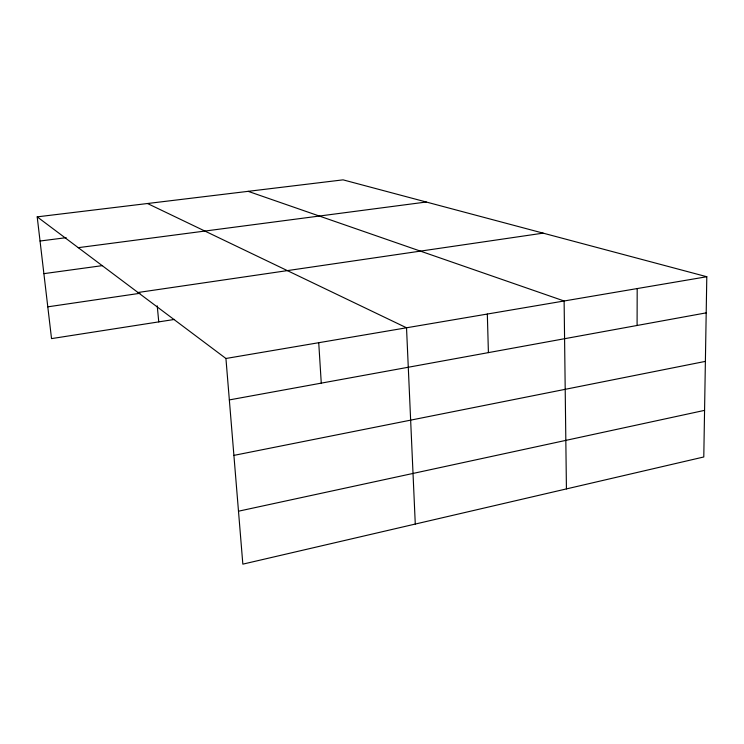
<?xml version="1.0" encoding="UTF-8"?>
<svg xmlns="http://www.w3.org/2000/svg" width="744" height="744" viewBox="0 0 744 744"><rect width="100%" height="100%" fill="white"/><g stroke="black" fill="none" stroke-linecap="round" stroke-linejoin="round"><path stroke-width="1.12" d="M637.087 325.481L637.19 288.57M37.2 216.857L343.068 179.853L706.8 276.731L703.787 456.974L242.842 564.147L225.934 358.487L37.2 216.857L51.531 338.613L174.58 319.418M238.489 511.202L704.568 410.363M233.895 455.384L705.386 361.379M229.338 399.919L706.196 312.861M225.934 358.487L706.8 276.731M138.003 292.494L543.148 233.142M47.783 306.835L139.974 293.294M43.887 273.653L102.579 265.599M78.269 247.668L426.266 202.015M40.046 241.019L66.188 237.671M248.143 191.338L564.119 300.995L566.426 488.91M147.479 203.512L406.522 327.788L415.282 524.055M157.235 305.858L158.76 321.882M318.73 342.714L321.269 383.132M487.329 314.042L488.408 352.619"/></g></svg>
